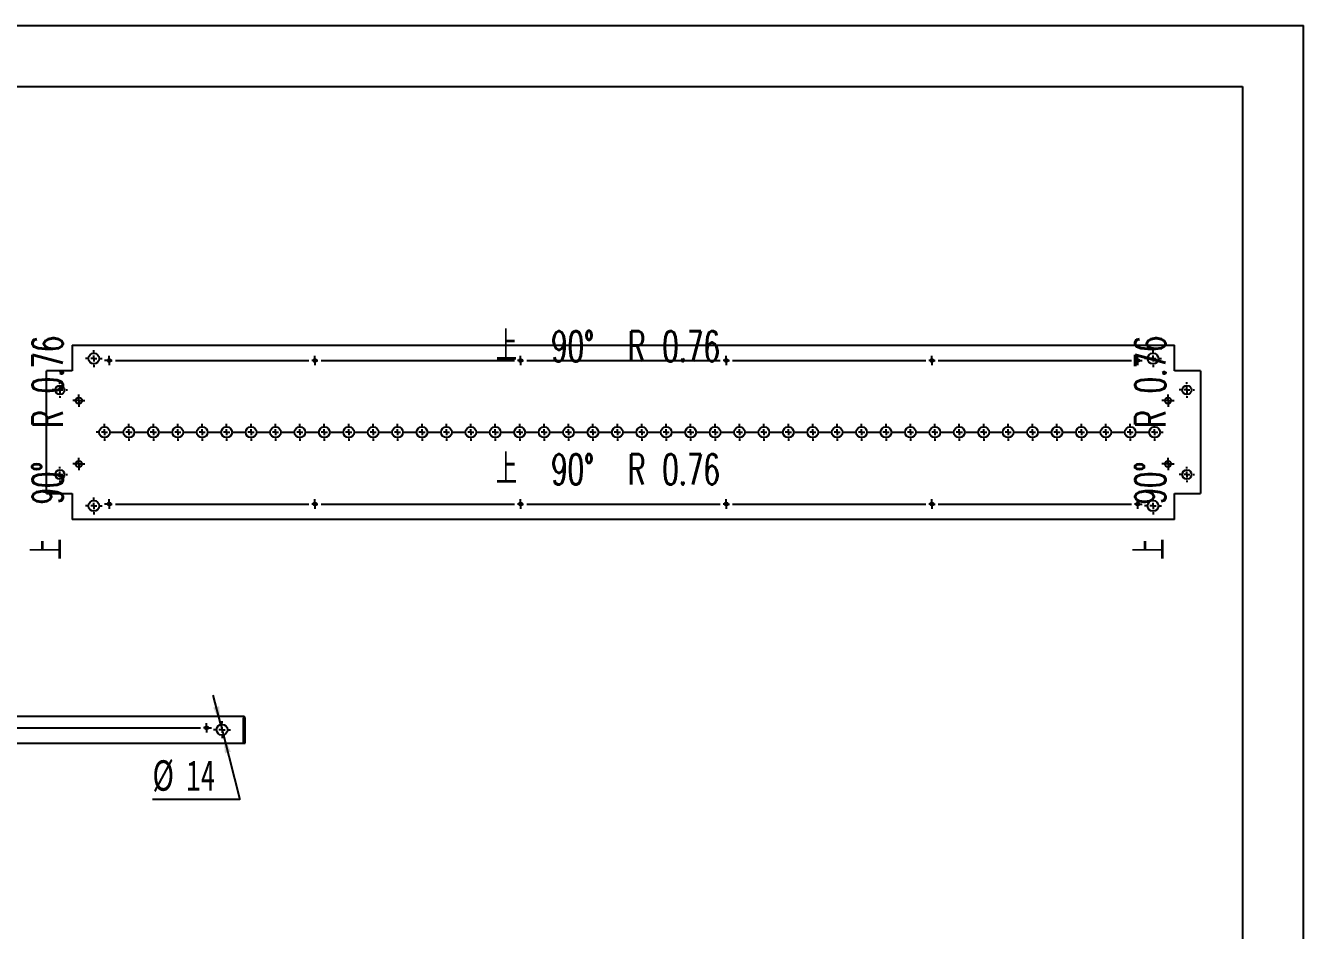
# Model space of a CAD drawing. Extents: x 0 to 3328, y 0 to 2353.
# Drawn here: x 1667 to 3328, y 1177 to 2353 of the extents above; entities that cross this region are included whole.
import ezdxf

# ---------------------------------------------------------------- set-up
doc = ezdxf.new("R2010")
doc.units = 0
doc.header["$LTSCALE"] = 7.924238
doc.layers.get('0').update_dxf_attribs({"linetype": 'CONTINUOUS'})
doc.layers.add('粗实线', color=7, linetype='CONTINUOUS')
doc.layers.add('细实线', color=7, linetype='CONTINUOUS')
doc.styles.add('SLDTEXTSTYLE6', font='TXT', dxfattribs={"width": 0.7})
doc.styles.add('SLDTEXTSTYLE7', font='TXT', dxfattribs={"width": 0.628571, "bigfont": 'bigfont'})
doc.dimstyles.new('SLDDIMSTYLE2', dxfattribs={"dimtxt": 39.621188, "dimasz": 23.772713, "dimexe": 0, "dimexo": 0.0625, "dimgap": 9.905297, "dimtad": 0, "dimtih": 1, "dimtoh": 1, "dimdec": 1, "dimrnd": 1e-09, "dimzin": 12, "dimtxsty": 'SLDTEXTSTYLE6', "dimsah": 1, "dimcen": 0, "dimazin": 3, "dimtfac": 1, "dimtdec": 1, "dimtmove": 0, "dimatfit": 3, "dimtolj": 1, "dimtzin": 12})

# ---------------------------------------------------------------- blocks, each defined once
blk = doc.blocks.new('_D_17')
at = {"layer": '细实线'}
for p, q in [((1920.6, 1444.5), (1910.7, 1482.9)), ((1920.6, 1444.5), (1924, 1430.9)), ((1924, 1430.9), (1945.5, 1347)), ((1945.5, 1347), (1831.8, 1347))]:
    blk.add_line(p, q, dxfattribs=at)
for points in [[(1920.6, 1444.5), (1918.5, 1468.5), (1910.8, 1466.6)], [(1924, 1430.9), (1926.1, 1406.9), (1933.8, 1408.9)]]:
    blk.add_solid(points, dxfattribs=at)
at = {"layer": '细实线', "char_height": 39.62, "attachment_point": 1, "style": 'SLDTEXTSTYLE6'}
for s, insert in [('%%c', (1831.8, 1398.1)), ('14', (1875.6, 1398.1))]:
    blk.add_mtext(s, dxfattribs=dict(at, insert=insert))
blk = doc.blocks.new('SW_CENTERMARKSYMBOL_8')
at = {"layer": '细实线', "color": 0}
for p, q in [((-8, 0), (-11, 0)), ((0, 0), (-4, 0)), ((0, 8), (0, 11)), ((0, 0), (0, 4)), ((0, 0), (0, -4)), ((0, 0), (4, 0)), ((8, 0), (11, 0)), ((0, -8), (0, -11))]:
    blk.add_line(p, q, dxfattribs=at)
blk = doc.blocks.new('SW_CENTERMARKSYMBOL_9')
at = {"layer": '细实线', "color": 0}
for p, q in [((-271.4, 0), (-273.5, 0)), ((-267.4, 0), (-271.4, 0)), ((-267.4, 4), (-267.4, 6.1)), ((-267.4, 0), (-267.4, 4)), ((-267.4, 0), (-267.4, -4)), ((-267.4, 0), (-263.4, 0)), ((-259.4, 0), (-8, 0)), ((0, 0), (-4, 0)), ((0, 4), (0, 6.1)), ((0, 0), (0, 4)), ((0, 0), (0, -4)), ((0, 0), (4, 0)), ((8, 0), (259.4, 0)), ((267.4, 0), (263.4, 0)), ((267.4, 4), (267.4, 6.1)), ((267.4, 0), (267.4, 4)), ((267.4, 0), (267.4, -4)), ((267.4, 0), (271.4, 0)), ((275.4, 0), (526.8, 0)), ((534.8, 0), (530.8, 0)), ((534.8, 4), (534.8, 6.1)), ((534.8, 0), (534.8, 4)), ((534.8, 0), (534.8, -4)), ((534.8, 0), (538.8, 0)), ((542.8, 0), (794.2, 0)), ((802.2, 0), (798.2, 0)), ((802.2, 4), (802.2, 6.1)), ((802.2, 0), (802.2, 4)), ((802.2, 0), (802.2, -4)), ((802.2, 0), (806.2, 0)), ((810.2, 0), (1061.6, 0)), ((1069.6, 0), (1065.6, 0)), ((1069.6, 4), (1069.6, 6.1)), ((1069.6, 0), (1069.6, 4)), ((1069.6, 0), (1069.6, -4)), ((1069.6, 0), (1073.6, 0)), ((1073.6, 0), (1075.7, 0)), ((-267.4, -4), (-267.4, -6.1)), ((0, -4), (0, -6.1)), ((267.4, -4), (267.4, -6.1)), ((534.8, -4), (534.8, -6.1)), ((802.2, -4), (802.2, -6.1)), ((1069.6, -4), (1069.6, -6.1))]:
    blk.add_line(p, q, dxfattribs=at)
blk = doc.blocks.new('SW_CENTERMARKSYMBOL_10')
at = {"layer": '细实线', "color": 0}
for p, q in [((-39.75, 0), (-42.75, 0)), ((-31.75, 0), (-35.75, 0)), ((-31.75, 8), (-31.75, 11)), ((-31.75, 0), (-31.75, 4)), ((-31.75, 0), (-31.75, -4)), ((-31.75, 0), (-27.75, 0)), ((-23.75, 0), (-8, 0)), ((0, 0), (-4, 0)), ((0, 8), (0, 11)), ((0, 0), (0, 4)), ((0, 0), (0, -4)), ((0, 0), (4, 0)), ((8, 0), (23.75, 0)), ((31.75, 0), (27.75, 0)), ((31.75, 8), (31.75, 11)), ((31.75, 0), (31.75, 4)), ((31.75, 0), (31.75, -4)), ((31.75, 0), (35.75, 0)), ((39.75, 0), (55.5, 0)), ((63.5, 0), (59.5, 0)), ((63.5, 8), (63.5, 11)), ((63.5, 0), (63.5, 4)), ((63.5, 0), (63.5, -4)), ((63.5, 0), (67.5, 0)), ((71.5, 0), (87.25, 0)), ((95.25, 0), (91.25, 0)), ((95.25, 8), (95.25, 11)), ((95.25, 0), (95.25, 4)), ((95.25, 0), (95.25, -4)), ((95.25, 0), (99.25, 0)), ((103.25, 0), (119, 0)), ((127, 0), (123, 0)), ((127, 8), (127, 11)), ((127, 0), (127, 4)), ((127, 0), (127, -4)), ((127, 0), (131, 0)), ((135, 0), (150.75, 0)), ((158.75, 0), (154.75, 0)), ((158.75, 8), (158.75, 11)), ((158.75, 0), (158.75, 4)), ((158.75, 0), (158.75, -4)), ((158.75, 0), (162.75, 0)), ((166.75, 0), (182.5, 0)), ((190.5, 0), (186.5, 0)), ((190.5, 8), (190.5, 11)), ((190.5, 0), (190.5, 4)), ((190.5, 0), (190.5, -4)), ((190.5, 0), (194.5, 0)), ((198.5, 0), (214.25, 0)), ((222.25, 0), (218.25, 0)), ((222.25, 8), (222.25, 11)), ((222.25, 0), (222.25, 4)), ((222.25, 0), (222.25, -4)), ((222.25, 0), (226.25, 0)), ((230.25, 0), (246, 0)), ((254, 0), (250, 0)), ((254, 8), (254, 11)), ((254, 0), (254, 4)), ((254, 0), (254, -4)), ((254, 0), (258, 0)), ((262, 0), (277.75, 0)), ((285.75, 0), (281.75, 0)), ((285.75, 8), (285.75, 11)), ((285.75, 0), (285.75, 4)), ((285.75, 0), (285.75, -4)), ((285.75, 0), (289.75, 0)), ((293.75, 0), (309.5, 0)), ((317.5, 0), (313.5, 0)), ((317.5, 8), (317.5, 11)), ((317.5, 0), (317.5, 4)), ((317.5, 0), (317.5, -4)), ((317.5, 0), (321.5, 0)), ((325.5, 0), (341.25, 0)), ((349.25, 0), (345.25, 0)), ((349.25, 8), (349.25, 11)), ((349.25, 0), (349.25, 4)), ((349.25, 0), (349.25, -4)), ((349.25, 0), (353.25, 0)), ((357.25, 0), (373, 0)), ((381, 0), (377, 0)), ((381, 8), (381, 11)), ((381, 0), (381, 4)), ((381, 0), (381, -4)), ((381, 0), (385, 0)), ((389, 0), (404.75, 0)), ((412.75, 0), (408.75, 0)), ((412.75, 8), (412.75, 11)), ((412.75, 0), (412.75, 4)), ((412.75, 0), (412.75, -4)), ((412.75, 0), (416.75, 0)), ((420.75, 0), (436.5, 0)), ((444.5, 0), (440.5, 0)), ((444.5, 8), (444.5, 11)), ((444.5, 0), (444.5, 4)), ((444.5, 0), (444.5, -4)), ((444.5, 0), (448.5, 0)), ((452.5, 0), (468.25, 0)), ((476.25, 0), (472.25, 0)), ((476.25, 8), (476.25, 11)), ((476.25, 0), (476.25, 4)), ((476.25, 0), (476.25, -4)), ((476.25, 0), (480.25, 0)), ((484.25, 0), (500, 0)), ((508, 0), (504, 0)), ((508, 8), (508, 11)), ((508, 0), (508, 4)), ((508, 0), (508, -4)), ((508, 0), (512, 0)), ((516, 0), (531.75, 0)), ((539.75, 0), (535.75, 0)), ((539.75, 8), (539.75, 11)), ((539.75, 0), (539.75, 4)), ((539.75, 0), (539.75, -4)), ((539.75, 0), (543.75, 0)), ((547.75, 0), (563.5, 0)), ((571.5, 0), (567.5, 0)), ((571.5, 8), (571.5, 11)), ((571.5, 0), (571.5, 4)), ((571.5, 0), (571.5, -4)), ((571.5, 0), (575.5, 0)), ((579.5, 0), (595.25, 0)), ((603.25, 0), (599.25, 0)), ((603.25, 8), (603.25, 11)), ((603.25, 0), (603.25, 4)), ((603.25, 0), (603.25, -4)), ((603.25, 0), (607.25, 0)), ((611.25, 0), (627, 0)), ((635, 0), (631, 0)), ((635, 8), (635, 11)), ((635, 0), (635, 4)), ((635, 0), (635, -4)), ((635, 0), (639, 0)), ((643, 0), (658.75, 0)), ((666.75, 0), (662.75, 0)), ((666.75, 8), (666.75, 11)), ((666.75, 0), (666.75, 4)), ((666.75, 0), (666.75, -4)), ((666.75, 0), (670.75, 0)), ((674.75, 0), (690.5, 0)), ((698.5, 0), (694.5, 0)), ((698.5, 8), (698.5, 11)), ((698.5, 0), (698.5, 4)), ((698.5, 0), (698.5, -4)), ((698.5, 0), (702.5, 0)), ((706.5, 0), (722.25, 0)), ((730.25, 0), (726.25, 0)), ((730.25, 8), (730.25, 11)), ((730.25, 0), (730.25, 4)), ((730.25, 0), (730.25, -4)), ((730.25, 0), (734.25, 0)), ((738.25, 0), (754, 0)), ((762, 0), (758, 0)), ((762, 8), (762, 11)), ((762, 0), (762, 4)), ((762, 0), (762, -4)), ((762, 0), (766, 0)), ((770, 0), (785.75, 0)), ((793.75, 0), (789.75, 0)), ((793.75, 8), (793.75, 11)), ((793.75, 0), (793.75, 4)), ((793.75, 0), (793.75, -4)), ((793.75, 0), (797.75, 0)), ((801.75, 0), (817.5, 0)), ((825.5, 0), (821.5, 0)), ((825.5, 8), (825.5, 11)), ((825.5, 0), (825.5, 4)), ((825.5, 0), (825.5, -4)), ((825.5, 0), (829.5, 0)), ((833.5, 0), (849.25, 0)), ((857.25, 0), (853.25, 0)), ((857.25, 8), (857.25, 11)), ((857.25, 0), (857.25, 4)), ((857.25, 0), (857.25, -4)), ((857.25, 0), (861.25, 0)), ((865.25, 0), (881, 0)), ((889, 0), (885, 0)), ((889, 8), (889, 11)), ((889, 0), (889, 4)), ((889, 0), (889, -4)), ((889, 0), (893, 0)), ((897, 0), (912.75, 0)), ((920.75, 0), (916.75, 0)), ((920.75, 8), (920.75, 11)), ((920.75, 0), (920.75, 4)), ((920.75, 0), (920.75, -4)), ((920.75, 0), (924.75, 0)), ((928.75, 0), (944.5, 0)), ((952.5, 0), (948.5, 0)), ((952.5, 8), (952.5, 11)), ((952.5, 0), (952.5, 4)), ((952.5, 0), (952.5, -4)), ((952.5, 0), (956.5, 0)), ((960.5, 0), (976.25, 0)), ((984.25, 0), (980.25, 0)), ((984.25, 8), (984.25, 11)), ((984.25, 0), (984.25, 4)), ((984.25, 0), (984.25, -4)), ((984.25, 0), (988.25, 0)), ((992.25, 0), (1008, 0)), ((1016, 0), (1012, 0)), ((1016, 8), (1016, 11)), ((1016, 0), (1016, 4)), ((1016, 0), (1016, -4)), ((1016, 0), (1020, 0)), ((1024, 0), (1039.75, 0)), ((1047.75, 0), (1043.75, 0)), ((1047.75, 8), (1047.75, 11)), ((1047.75, 0), (1047.75, 4)), ((1047.75, 0), (1047.75, -4)), ((1047.75, 0), (1051.75, 0)), ((1055.75, 0), (1071.5, 0)), ((1079.5, 0), (1075.5, 0)), ((1079.5, 8), (1079.5, 11)), ((1079.5, 0), (1079.5, 4)), ((1079.5, 0), (1079.5, -4)), ((1079.5, 0), (1083.5, 0)), ((1087.5, 0), (1103.25, 0)), ((1111.25, 0), (1107.25, 0)), ((1111.25, 8), (1111.25, 11)), ((1111.25, 0), (1111.25, 4)), ((1111.25, 0), (1111.25, -4)), ((1111.25, 0), (1115.25, 0)), ((1119.25, 0), (1135, 0)), ((1143, 0), (1139, 0)), ((1143, 8), (1143, 11)), ((1143, 0), (1143, 4)), ((1143, 0), (1143, -4)), ((1143, 0), (1147, 0)), ((1151, 0), (1166.75, 0)), ((1174.75, 0), (1170.75, 0)), ((1174.75, 8), (1174.75, 11)), ((1174.75, 0), (1174.75, 4)), ((1174.75, 0), (1174.75, -4)), ((1174.75, 0), (1178.75, 0)), ((1182.75, 0), (1198.5, 0)), ((1206.5, 0), (1202.5, 0)), ((1206.5, 8), (1206.5, 11)), ((1206.5, 0), (1206.5, 4)), ((1206.5, 0), (1206.5, -4)), ((1206.5, 0), (1210.5, 0)), ((1214.5, 0), (1230.25, 0)), ((1238.25, 0), (1234.25, 0)), ((1238.25, 8), (1238.25, 11)), ((1238.25, 0), (1238.25, 4)), ((1238.25, 0), (1238.25, -4)), ((1238.25, 0), (1242.25, 0)), ((1246.25, 0), (1262, 0)), ((1270, 0), (1266, 0)), ((1270, 8), (1270, 11)), ((1270, 0), (1270, 4)), ((1270, 0), (1270, -4)), ((1270, 0), (1274, 0)), ((1278, 0), (1293.75, 0)), ((1301.75, 0), (1297.75, 0)), ((1301.75, 8), (1301.75, 11)), ((1301.75, 0), (1301.75, 4)), ((1301.75, 0), (1301.75, -4)), ((1301.75, 0), (1305.75, 0)), ((1309.75, 0), (1325.5, 0)), ((1333.5, 0), (1329.5, 0)), ((1333.5, 8), (1333.5, 11)), ((1333.5, 0), (1333.5, 4)), ((1333.5, 0), (1333.5, -4)), ((1333.5, 0), (1337.5, 0)), ((1341.5, 0), (1344.5, 0)), ((-31.75, -8), (-31.75, -11)), ((0, -8), (0, -11)), ((31.75, -8), (31.75, -11)), ((63.5, -8), (63.5, -11)), ((95.25, -8), (95.25, -11)), ((127, -8), (127, -11)), ((158.75, -8), (158.75, -11)), ((190.5, -8), (190.5, -11)), ((222.25, -8), (222.25, -11)), ((254, -8), (254, -11)), ((285.75, -8), (285.75, -11)), ((317.5, -8), (317.5, -11)), ((349.25, -8), (349.25, -11)), ((381, -8), (381, -11)), ((412.75, -8), (412.75, -11)), ((444.5, -8), (444.5, -11)), ((476.25, -8), (476.25, -11)), ((508, -8), (508, -11)), ((539.75, -8), (539.75, -11)), ((571.5, -8), (571.5, -11)), ((603.25, -8), (603.25, -11)), ((635, -8), (635, -11)), ((666.75, -8), (666.75, -11)), ((698.5, -8), (698.5, -11)), ((730.25, -8), (730.25, -11)), ((762, -8), (762, -11)), ((793.75, -8), (793.75, -11)), ((825.5, -8), (825.5, -11)), ((857.25, -8), (857.25, -11)), ((889, -8), (889, -11)), ((920.75, -8), (920.75, -11)), ((952.5, -8), (952.5, -11)), ((984.25, -8), (984.25, -11)), ((1016, -8), (1016, -11)), ((1047.75, -8), (1047.75, -11)), ((1079.5, -8), (1079.5, -11)), ((1111.25, -8), (1111.25, -11)), ((1143, -8), (1143, -11)), ((1174.75, -8), (1174.75, -11)), ((1206.5, -8), (1206.5, -11)), ((1238.25, -8), (1238.25, -11)), ((1270, -8), (1270, -11)), ((1301.75, -8), (1301.75, -11)), ((1333.5, -8), (1333.5, -11))]:
    blk.add_line(p, q, dxfattribs=at)
blk = doc.blocks.new('SW_CENTERMARKSYMBOL_11')
at = {"layer": '细实线', "color": 0}
for p, q in [((-4, 0), (-8, 0)), ((0, 0), (-4, 0)), ((0, 4), (0, 8)), ((0, 0), (0, 4)), ((0, 0), (0, -4)), ((0, 0), (4, 0)), ((4, 0), (8, 0)), ((0, -4), (0, -8))]:
    blk.add_line(p, q, dxfattribs=at)
blk = doc.blocks.new('SW_CENTERMARKSYMBOL_12')
at = {"layer": '细实线', "color": 0}
for p, q in [((-4, 0), (-8, 0)), ((0, 0), (-4, 0)), ((0, 4), (0, 8)), ((0, 0), (0, 4)), ((0, 0), (0, -4)), ((0, 0), (4, 0)), ((4, 0), (8, 0)), ((0, -4), (0, -8))]:
    blk.add_line(p, q, dxfattribs=at)
blk = doc.blocks.new('SW_CENTERMARKSYMBOL_13')
at = {"layer": '细实线', "color": 0}
for p, q in [((-4, 0), (-8, 0)), ((0, 0), (-4, 0)), ((0, 4), (0, 8)), ((0, 0), (0, 4)), ((0, 0), (0, -4)), ((0, 0), (4, 0)), ((4, 0), (8, 0)), ((0, -4), (0, -8))]:
    blk.add_line(p, q, dxfattribs=at)
blk = doc.blocks.new('SW_CENTERMARKSYMBOL_14')
at = {"layer": '细实线', "color": 0}
for p, q in [((-4, 0), (-8, 0)), ((0, 0), (-4, 0)), ((0, 4), (0, 8)), ((0, 0), (0, 4)), ((0, 0), (0, -4)), ((0, 0), (4, 0)), ((4, 0), (8, 0)), ((0, -4), (0, -8))]:
    blk.add_line(p, q, dxfattribs=at)
blk = doc.blocks.new('SW_CENTERMARKSYMBOL_15')
at = {"layer": '细实线', "color": 0}
for p, q in [((-8, 0), (-10, 0)), ((0, 0), (-4, 0)), ((0, 8), (0, 10)), ((0, 0), (0, 4)), ((0, 0), (0, -4)), ((0, 0), (4, 0)), ((8, 0), (10, 0)), ((0, -8), (0, -10))]:
    blk.add_line(p, q, dxfattribs=at)
blk = doc.blocks.new('SW_CENTERMARKSYMBOL_16')
at = {"layer": '细实线', "color": 0}
for p, q in [((-8, 0), (-10, 0)), ((0, 0), (-4, 0)), ((0, 8), (0, 10)), ((0, 0), (0, 4)), ((0, 0), (0, -4)), ((0, 0), (4, 0)), ((8, 0), (10, 0)), ((0, -8), (0, -10))]:
    blk.add_line(p, q, dxfattribs=at)
blk = doc.blocks.new('SW_CENTERMARKSYMBOL_17')
at = {"layer": '细实线', "color": 0}
for p, q in [((-8, 0), (-11, 0)), ((0, 0), (-4, 0)), ((0, 8), (0, 11)), ((0, 0), (0, 4)), ((0, 0), (0, -4)), ((0, 0), (4, 0)), ((8, 0), (11, 0)), ((0, -8), (0, -11))]:
    blk.add_line(p, q, dxfattribs=at)
blk = doc.blocks.new('SW_CENTERMARKSYMBOL_18')
at = {"layer": '细实线', "color": 0}
for p, q in [((-8, 0), (-11, 0)), ((0, 0), (-4, 0)), ((0, 8), (0, 11)), ((0, 0), (0, 4)), ((0, 0), (0, -4)), ((0, 0), (4, 0)), ((8, 0), (11, 0)), ((0, -8), (0, -11))]:
    blk.add_line(p, q, dxfattribs=at)
blk = doc.blocks.new('SW_CENTERMARKSYMBOL_19')
at = {"layer": '细实线', "color": 0}
for p, q in [((-1073.6, 0), (-1075.7, 0)), ((-1069.6, 0), (-1073.6, 0)), ((-1069.6, 4), (-1069.6, 6.1)), ((-1069.6, 0), (-1069.6, 4)), ((-1069.6, 0), (-1069.6, -4)), ((-1069.6, 0), (-1065.6, 0)), ((-1061.6, 0), (-810.2, 0)), ((-802.2, 0), (-806.2, 0)), ((-802.2, 4), (-802.2, 6.1)), ((-802.2, 0), (-802.2, 4)), ((-802.2, 0), (-802.2, -4)), ((-802.2, 0), (-798.2, 0)), ((-794.2, 0), (-542.8, 0)), ((-534.8, 0), (-538.8, 0)), ((-534.8, 4), (-534.8, 6.1)), ((-534.8, 0), (-534.8, 4)), ((-534.8, 0), (-534.8, -4)), ((-534.8, 0), (-530.8, 0)), ((-526.8, 0), (-275.4, 0)), ((-267.4, 0), (-271.4, 0)), ((-267.4, 4), (-267.4, 6.1)), ((-267.4, 0), (-267.4, 4)), ((-267.4, 0), (-267.4, -4)), ((-267.4, 0), (-263.4, 0)), ((-259.4, 0), (-8, 0)), ((0, 0), (-4, 0)), ((0, 4), (0, 6.1)), ((0, 0), (0, 4)), ((0, 0), (0, -4)), ((0, 0), (4, 0)), ((8, 0), (259.4, 0)), ((267.4, 0), (263.4, 0)), ((267.4, 4), (267.4, 6.1)), ((267.4, 0), (267.4, 4)), ((267.4, 0), (267.4, -4)), ((267.4, 0), (271.4, 0)), ((271.4, 0), (273.5, 0)), ((-1069.6, -4), (-1069.6, -6.1)), ((-802.2, -4), (-802.2, -6.1)), ((-534.8, -4), (-534.8, -6.1)), ((-267.4, -4), (-267.4, -6.1)), ((0, -4), (0, -6.1)), ((267.4, -4), (267.4, -6.1))]:
    blk.add_line(p, q, dxfattribs=at)
blk = doc.blocks.new('SW_CENTERMARKSYMBOL_20')
at = {"layer": '细实线', "color": 0}
for p, q in [((-8, 0), (-10, 0)), ((0, 0), (-4, 0)), ((0, 8), (0, 10)), ((0, 0), (0, 4)), ((0, 0), (0, -4)), ((0, 0), (4, 0)), ((8, 0), (10, 0)), ((0, -8), (0, -10))]:
    blk.add_line(p, q, dxfattribs=at)
blk = doc.blocks.new('SW_CENTERMARKSYMBOL_21')
at = {"layer": '细实线', "color": 0}
for p, q in [((-8, 0), (-10, 0)), ((0, 0), (-4, 0)), ((0, 8), (0, 10)), ((0, 0), (0, 4)), ((0, 0), (0, -4)), ((0, 0), (4, 0)), ((8, 0), (10, 0)), ((0, -8), (0, -10))]:
    blk.add_line(p, q, dxfattribs=at)
blk = doc.blocks.new('SW_CENTERMARKSYMBOL_22')
at = {"layer": '细实线', "color": 0}
for p, q in [((-8, 0), (-11, 0)), ((0, 0), (-4, 0)), ((0, 8), (0, 11)), ((0, 0), (0, 4)), ((0, 0), (0, -4)), ((0, 0), (4, 0)), ((8, 0), (11, 0)), ((0, -8), (0, -11))]:
    blk.add_line(p, q, dxfattribs=at)
blk = doc.blocks.new('SW_CENTERMARKSYMBOL_23')
at = {"layer": '细实线', "color": 0}
for p, q in [((-8, 0), (-11, 0)), ((0, 0), (-4, 0)), ((0, 8), (0, 11)), ((0, 0), (0, 4)), ((0, 0), (0, -4)), ((0, 0), (4, 0)), ((8, 0), (11, 0)), ((0, -8), (0, -11))]:
    blk.add_line(p, q, dxfattribs=at)
blk = doc.blocks.new('SW_CENTERMARKSYMBOL_24')
at = {"layer": '细实线', "color": 0}
for p, q in [((-1073.6, 0), (-1075.7, 0)), ((-1069.6, 0), (-1073.6, 0)), ((-1069.6, 4), (-1069.6, 6.1)), ((-1069.6, 0), (-1069.6, 4)), ((-1069.6, 0), (-1069.6, -4)), ((-1069.6, 0), (-1065.6, 0)), ((-1061.6, 0), (-810.2, 0)), ((-802.2, 0), (-806.2, 0)), ((-802.2, 4), (-802.2, 6.1)), ((-802.2, 0), (-802.2, 4)), ((-802.2, 0), (-802.2, -4)), ((-802.2, 0), (-798.2, 0)), ((-794.2, 0), (-542.8, 0)), ((-534.8, 0), (-538.8, 0)), ((-534.8, 4), (-534.8, 6.1)), ((-534.8, 0), (-534.8, 4)), ((-534.8, 0), (-534.8, -4)), ((-534.8, 0), (-530.8, 0)), ((-526.8, 0), (-275.4, 0)), ((-267.4, 0), (-271.4, 0)), ((-267.4, 4), (-267.4, 6.1)), ((-267.4, 0), (-267.4, 4)), ((-267.4, 0), (-267.4, -4)), ((-267.4, 0), (-263.4, 0)), ((-259.4, 0), (-8, 0)), ((0, 0), (-4, 0)), ((0, 4), (0, 6.1)), ((0, 0), (0, 4)), ((0, 0), (0, -4)), ((0, 0), (4, 0)), ((8, 0), (259.4, 0)), ((267.4, 0), (263.4, 0)), ((267.4, 4), (267.4, 6.1)), ((267.4, 0), (267.4, 4)), ((267.4, 0), (267.4, -4)), ((267.4, 0), (271.4, 0)), ((271.4, 0), (273.5, 0)), ((-1069.6, -4), (-1069.6, -6.1)), ((-802.2, -4), (-802.2, -6.1)), ((-534.8, -4), (-534.8, -6.1)), ((-267.4, -4), (-267.4, -6.1)), ((0, -4), (0, -6.1)), ((267.4, -4), (267.4, -6.1))]:
    blk.add_line(p, q, dxfattribs=at)

msp = doc.modelspace()

# ---------------------------------------------------------------- linework, layer by layer
at = {"color": 7, "linetype": 'CONTINUOUS'}
for p, q in [((1727.58, 1937.95), (1727.58, 1904.4)), ((1727.58, 1937.95), (3160.64, 1937.95)), ((3160.64, 1904.4), (3160.64, 1937.95)), ((1694.03, 1744.84), (1694.03, 1904.4)), ((1727.58, 1904.4), (1694.03, 1904.4)), ((3194.19, 1904.4), (3160.64, 1904.4)), ((3194.19, 1904.4), (3194.19, 1744.84)), ((1694.03, 1744.84), (1727.58, 1744.84)), ((1727.58, 1744.84), (1727.58, 1711.29)), ((3160.64, 1744.84), (3194.19, 1744.84)), ((3160.64, 1711.29), (3160.64, 1744.84)), ((3160.64, 1711.29), (1727.58, 1711.29)), ((517.96, 1455.23), (1949.64, 1455.23)), ((1950.33, 1452.57), (1950.33, 1420.23)), ((1950.4, 1420.23), (1950.4, 1452.57)), ((1950.4, 1452.57), (1952.3, 1452.57)), ((1952.3, 1420.23), (1952.3, 1452.57)), ((517.27, 1420.23), (1950.33, 1420.23)), ((1950.4, 1420.23), (1952.3, 1420.23))]:
    msp.add_line(p, q, dxfattribs=at)
for centre, radius in [((1755.61, 1920.45), 7), ((3132.61, 1920.45), 7), ((1775.61, 1917.95), 2.1), ((2043.01, 1917.95), 2.1), ((2310.41, 1917.95), 2.1), ((2577.81, 1917.95), 2.1), ((2845.21, 1917.95), 2.1), ((3112.61, 1917.95), 2.1), ((1711.53, 1879.57), 6), ((3176.69, 1879.57), 6), ((1736.11, 1865.87), 4), ((3152.11, 1865.87), 4), ((1769.51, 1824.62), 7), ((1801.26, 1824.62), 7), ((1833.01, 1824.62), 7), ((1864.76, 1824.62), 7), ((1896.51, 1824.62), 7), ((1928.26, 1824.62), 7), ((1960.01, 1824.62), 7), ((1991.76, 1824.62), 7), ((2023.51, 1824.62), 7), ((2055.26, 1824.62), 7), ((2087.01, 1824.62), 7), ((2118.76, 1824.62), 7), ((2150.51, 1824.62), 7), ((2182.26, 1824.62), 7), ((2214.01, 1824.62), 7), ((2245.76, 1824.62), 7), ((2277.51, 1824.62), 7), ((2309.26, 1824.62), 7), ((2341.01, 1824.62), 7), ((2372.76, 1824.62), 7), ((2404.51, 1824.62), 7), ((2436.26, 1824.62), 7), ((2468.01, 1824.62), 7), ((2499.76, 1824.62), 7), ((2531.51, 1824.62), 7), ((2563.26, 1824.62), 7), ((2595.01, 1824.62), 7), ((2626.76, 1824.62), 7), ((2658.51, 1824.62), 7), ((2690.26, 1824.62), 7), ((2722.01, 1824.62), 7), ((2753.76, 1824.62), 7), ((2785.51, 1824.62), 7), ((2817.26, 1824.62), 7), ((2849.01, 1824.62), 7), ((2880.76, 1824.62), 7), ((2912.51, 1824.62), 7), ((2944.26, 1824.62), 7), ((2976.01, 1824.62), 7), ((3007.76, 1824.62), 7), ((3039.51, 1824.62), 7), ((3071.26, 1824.62), 7), ((3103.01, 1824.62), 7), ((3134.76, 1824.62), 7), ((1736.11, 1783.37), 4), ((3152.11, 1783.37), 4), ((1711.53, 1769.67), 6), ((3176.69, 1769.67), 6), ((1755.61, 1728.79), 7), ((1775.61, 1731.29), 2.1), ((2043.01, 1731.29), 2.1), ((2310.41, 1731.29), 2.1), ((2577.81, 1731.29), 2.1), ((2845.21, 1731.29), 2.1), ((3112.61, 1731.29), 2.1), ((3132.61, 1728.79), 7), ((1902.3, 1440.23), 2.1), ((1922.3, 1437.73), 7)]:
    msp.add_circle(centre, radius, dxfattribs=at)
for points, knots in [([(1949.64, 1455.23), (1949.69, 1455.23), (1949.75, 1455.16), (1949.87, 1454.89), (1949.92, 1454.69), (1950.04, 1454.2), (1950.1, 1453.91), (1950.21, 1453.26), (1950.27, 1452.91), (1950.33, 1452.57)], [0, 0, 0, 0, 0.25, 0.25, 0.5, 0.5, 0.75, 0.75, 1, 1, 1, 1]), ([(1952.3, 1452.57), (1952.3, 1452.91), (1952.23, 1453.26), (1951.96, 1453.91), (1951.76, 1454.2), (1951.27, 1454.69), (1950.98, 1454.89), (1950.33, 1455.16), (1949.98, 1455.23), (1949.64, 1455.23)], [0, 0, 0, 0, 0.25, 0.25, 0.5, 0.5, 0.75, 0.75, 1, 1, 1, 1]), ([(1950.4, 1452.57), (1950.39, 1452.67), (1950.38, 1452.82), (1950.29, 1452.94), (1950.26, 1452.98)], [0, 0, 0, 0, 0.6645413, 1, 1, 1, 1])]:
    msp.add_open_spline(points, degree=3, knots=knots, dxfattribs=at)
at = {"layer": '粗实线'}
for p, q in [((79.24, 2274.26), (3248.94, 2274.26)), ((3248.94, 2274.26), (3248.94, 79.24))]:
    msp.add_line(p, q, dxfattribs=at)
at = {"layer": '细实线'}
for p in [(0, 2353.5), (3328.18, 0)]:
    msp.add_line(p, (3328.18, 2353.5), dxfattribs=at)

# ---------------------------------------------------------------- block references
for name, p in [('SW_CENTERMARKSYMBOL_18', (1755.61, 1920.45)), ('SW_CENTERMARKSYMBOL_17', (3132.61, 1920.45)), ('SW_CENTERMARKSYMBOL_19', (2845.21, 1917.95)), ('SW_CENTERMARKSYMBOL_16', (1711.53, 1879.57)), ('SW_CENTERMARKSYMBOL_21', (3176.69, 1879.57)), ('SW_CENTERMARKSYMBOL_13', (1736.11, 1865.87)), ('SW_CENTERMARKSYMBOL_14', (3152.11, 1865.87)), ('SW_CENTERMARKSYMBOL_10', (1801.26, 1824.62)), ('SW_CENTERMARKSYMBOL_15', (1711.53, 1769.67)), ('SW_CENTERMARKSYMBOL_12', (1736.11, 1783.37)), ('SW_CENTERMARKSYMBOL_11', (3152.11, 1783.37)), ('SW_CENTERMARKSYMBOL_20', (3176.69, 1769.67)), ('SW_CENTERMARKSYMBOL_23', (1755.61, 1728.79)), ('SW_CENTERMARKSYMBOL_24', (2845.21, 1731.29)), ('SW_CENTERMARKSYMBOL_22', (3132.61, 1728.79)), ('SW_CENTERMARKSYMBOL_9', (832.7, 1440.23)), ('SW_CENTERMARKSYMBOL_8', (1922.3, 1437.73))]:
    msp.add_blockref(name, p, dxfattribs=at)

# ---------------------------------------------------------------- texts
at = {"color": 7, "linetype": 'CONTINUOUS', "char_height": 39.6212, "attachment_point": 2, "rotation": 90, "style": 'SLDTEXTSTYLE7'}
for insert in [(1675.71, 1804.45), (3109.29, 1804.45)]:
    msp.add_mtext('上  90°  R 0.76', dxfattribs=dict(at, insert=insert))
at = {"color": 7, "linetype": 'CONTINUOUS', "char_height": 39.6212, "attachment_point": 2, "style": 'SLDTEXTSTYLE7'}
for insert in [(2423.94, 1956.27), (2423.94, 1796.19)]:
    msp.add_mtext('上  90°  R 0.76', dxfattribs=dict(at, insert=insert))

# ---------------------------------------------------------------- dimensions: what is measured, and where the dimension line sits
at = {"layer": '细实线'}
dim = msp.add_diameter_dim_2p(p1=(1924.03, 1430.94), p2=(1920.56, 1444.51), dimstyle='SLDDIMSTYLE2', dxfattribs=at)
dim.commit()
dim.dimension.update_dxf_attribs({"geometry": '_D_17', "text_midpoint": (1876.79, 1374.01), "dimtype": 163})

doc.saveas('drawing.dxf')
